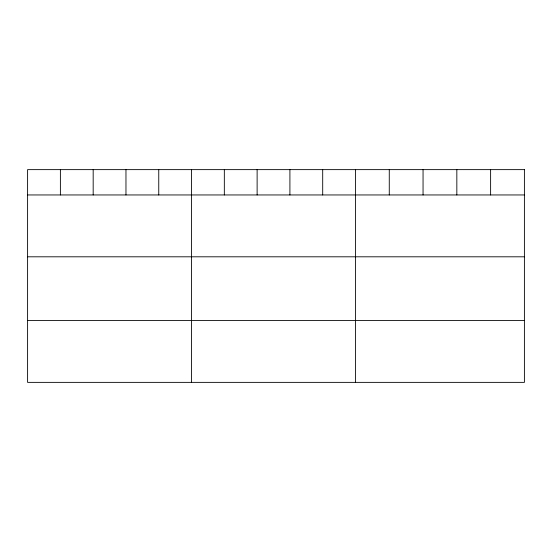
<?xml version="1.0" encoding="UTF-8"?>
<svg xmlns="http://www.w3.org/2000/svg" width="552" height="552" viewBox="0 0 552 552"><rect width="100%" height="100%" fill="white"/><g stroke="black" fill="none" stroke-linecap="round" stroke-linejoin="round"><path stroke-width="0.83" d="M27.6 194.953L524.4 194.953M27.6 256.804L524.4 256.804M27.6 320.519L524.4 320.519M490.618 169.63L490.618 194.953M456.835 169.63L456.835 194.953M423.053 169.63L423.053 194.953M389.27 169.63L389.27 194.953M355.488 169.63L355.488 382.37M322.699 169.63L322.699 194.953M289.91 169.63L289.91 194.953M257.122 169.63L257.122 194.953M224.333 169.63L224.333 194.953M191.544 169.63L191.544 382.37M158.755 169.63L158.755 194.953M125.966 169.63L125.966 194.953M93.178 169.63L93.178 194.953M60.389 169.63L60.389 194.953M524.4 169.63L27.6 169.63L27.6 382.37L524.4 382.37L524.4 169.63"/></g></svg>
